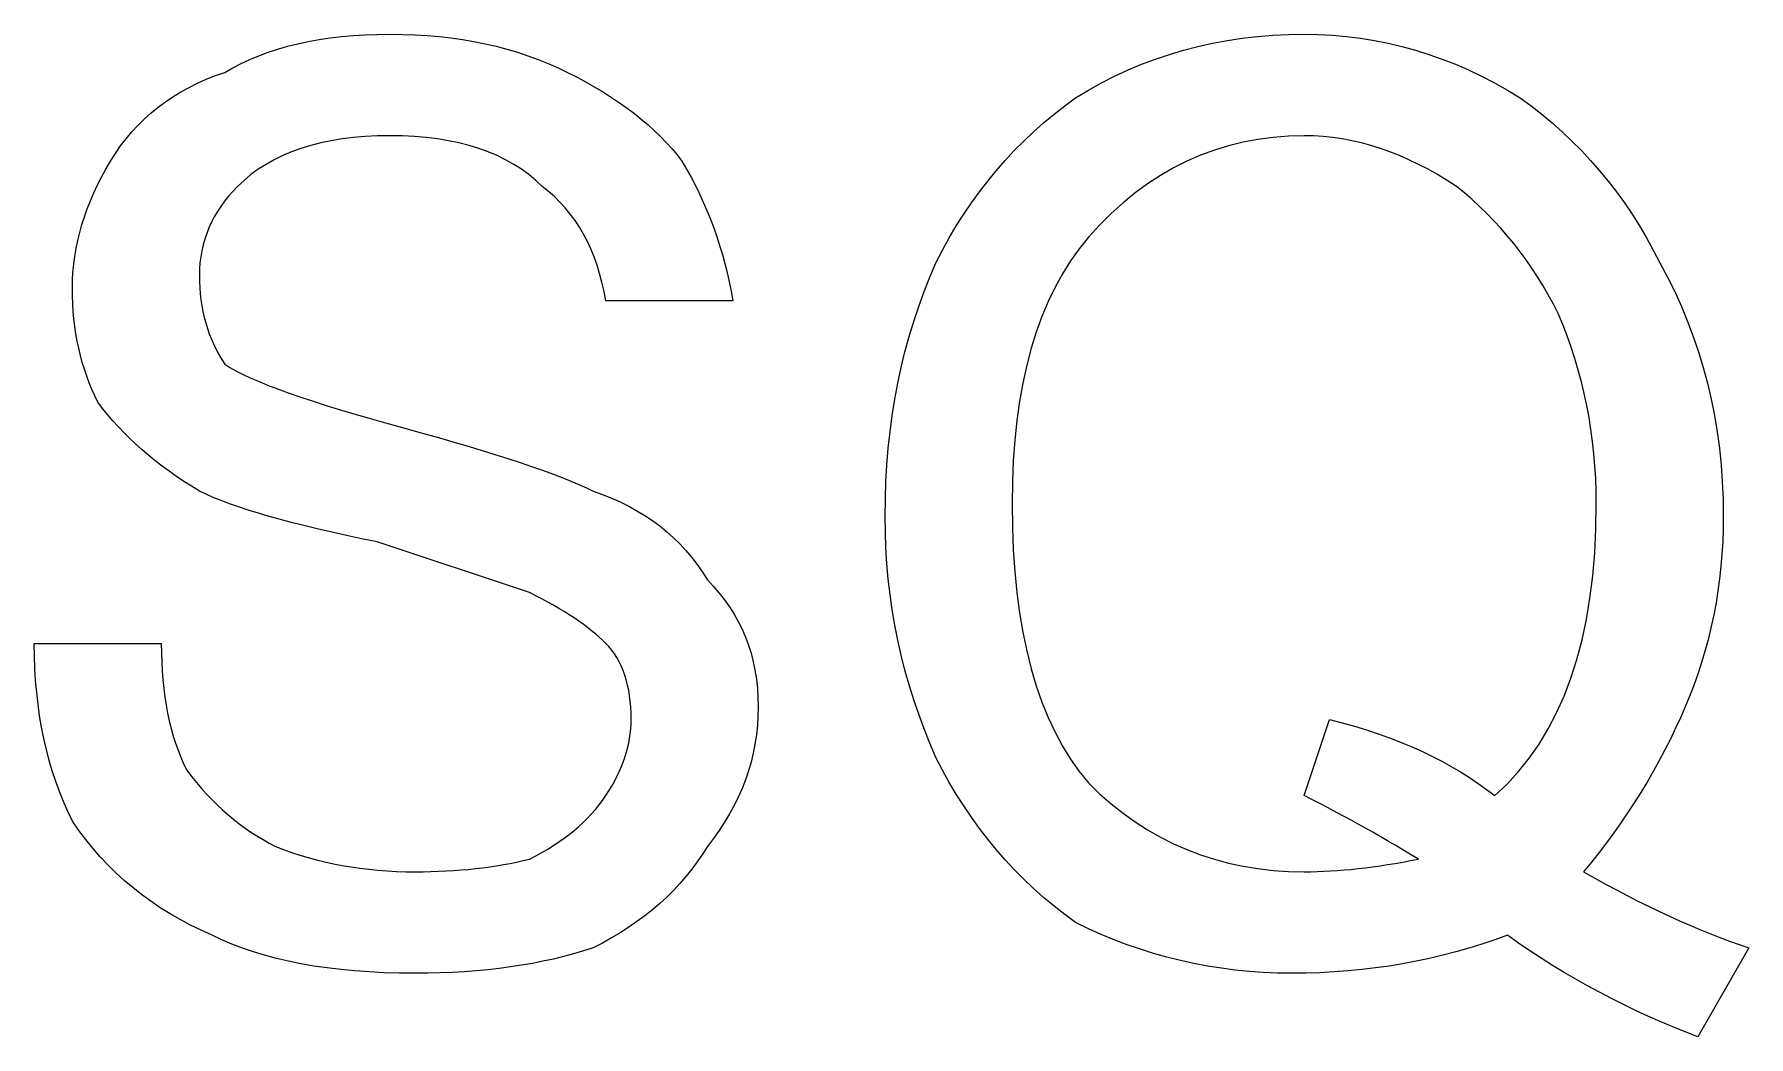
# Model space of a CAD drawing. Extents: x -194 to 239, y -574 to -265.
# Drawn here: x -100.391 to -99.206, y -310.134 to -309.44 of the extents above; entities that cross this region are included whole.
import ezdxf

# ---------------------------------------------------------------- set-up
doc = ezdxf.new("R2010")
doc.units = 0
doc.header["$LTSCALE"] = 0.5
doc.layers.add('VISIBLE', color=7, linetype='CONTINUOUS', lineweight=0)

msp = doc.modelspace()

# ---------------------------------------------------------------- linework, layer by layer
at = {"layer": 'VISIBLE', "color": 7, "lineweight": 5}
for p, q in [((-100.22304, -309.4501), (-100.21621, -309.44814)), ((-100.21621, -309.44814), (-100.20918, -309.44639)), ((-100.20918, -309.44639), (-100.20193, -309.44485)), ((-100.20193, -309.44485), (-100.19449, -309.44351)), ((-100.19449, -309.44351), (-100.18684, -309.44238)), ((-100.18684, -309.44238), (-100.17898, -309.44145)), ((-100.17898, -309.44145), (-100.17091, -309.44073)), ((-100.17091, -309.44073), (-100.16264, -309.44021)), ((-100.16264, -309.44021), (-100.15417, -309.4399)), ((-100.15417, -309.4399), (-100.14549, -309.4398)), ((-100.14549, -309.4398), (-100.13677, -309.4399)), ((-100.13677, -309.4399), (-100.12819, -309.44021)), ((-100.12819, -309.44021), (-100.11975, -309.44073)), ((-100.11975, -309.44073), (-100.11144, -309.44145)), ((-100.11144, -309.44145), (-100.10328, -309.44238)), ((-100.10328, -309.44238), (-100.09525, -309.44351)), ((-100.09525, -309.44351), (-100.08736, -309.44485)), ((-100.08736, -309.44485), (-100.0796, -309.44639)), ((-100.0796, -309.44639), (-100.07198, -309.44814)), ((-100.07198, -309.44814), (-100.0645, -309.4501)), ((-99.58649, -309.44821), (-99.5764, -309.44598)), ((-99.5764, -309.44598), (-99.56617, -309.44409)), ((-99.56617, -309.44409), (-99.55581, -309.44255)), ((-99.55581, -309.44255), (-99.54531, -309.44135)), ((-99.54531, -309.44135), (-99.53467, -309.44049)), ((-99.53467, -309.44049), (-99.52389, -309.43997)), ((-99.52389, -309.43997), (-99.51298, -309.4398)), ((-99.51298, -309.4398), (-99.50313, -309.43997)), ((-99.50313, -309.43997), (-99.49335, -309.44049)), ((-99.49335, -309.44049), (-99.48364, -309.44135)), ((-99.48364, -309.44135), (-99.474, -309.44255)), ((-99.474, -309.44255), (-99.46443, -309.44409)), ((-99.46443, -309.44409), (-99.45492, -309.44598)), ((-99.45492, -309.44598), (-99.44548, -309.44821)), ((-100.25409, -309.46296), (-100.24829, -309.45998)), ((-100.24829, -309.45998), (-100.24229, -309.4572)), ((-100.24229, -309.4572), (-100.23608, -309.45463)), ((-100.23608, -309.45463), (-100.22966, -309.45226)), ((-100.22966, -309.45226), (-100.22304, -309.4501)), ((-100.0645, -309.4501), (-100.05716, -309.45226)), ((-100.05716, -309.45226), (-100.04995, -309.45463)), ((-100.04995, -309.45463), (-100.04288, -309.4572)), ((-100.04288, -309.4572), (-100.03595, -309.45998)), ((-100.03595, -309.45998), (-100.02916, -309.46296)), ((-99.62547, -309.46056), (-99.61593, -309.45696)), ((-99.61593, -309.45696), (-99.60625, -309.4537)), ((-99.60625, -309.4537), (-99.59644, -309.45078)), ((-99.59644, -309.45078), (-99.58649, -309.44821)), ((-99.44548, -309.44821), (-99.43612, -309.45078)), ((-99.43612, -309.45078), (-99.42682, -309.4537)), ((-99.42682, -309.4537), (-99.41759, -309.45696)), ((-99.41759, -309.45696), (-99.40842, -309.46056)), ((-100.27853, -309.47367), (-100.27245, -309.47096)), ((-100.27245, -309.47096), (-100.26617, -309.46846)), ((-100.26617, -309.46846), (-100.25969, -309.46616)), ((-100.25969, -309.46616), (-100.25409, -309.46296)), ((-100.02916, -309.46296), (-100.0225, -309.46616)), ((-100.0225, -309.46616), (-100.01601, -309.46948)), ((-100.01601, -309.46948), (-100.00973, -309.47288)), ((-99.65326, -309.47343), (-99.64414, -309.4688)), ((-99.64414, -309.4688), (-99.63487, -309.46451)), ((-99.63487, -309.46451), (-99.62547, -309.46056)), ((-99.40842, -309.46056), (-99.39933, -309.46451)), ((-99.39933, -309.46451), (-99.3903, -309.4688)), ((-99.3903, -309.4688), (-99.38135, -309.47343)), ((-100.30076, -309.48657), (-100.29551, -309.48304)), ((-100.29551, -309.48304), (-100.29006, -309.47971)), ((-100.29006, -309.47971), (-100.28439, -309.47659)), ((-100.28439, -309.47659), (-100.27853, -309.47367)), ((-100.00973, -309.47288), (-100.00366, -309.47635)), ((-100.00366, -309.47635), (-99.99779, -309.47988)), ((-99.99779, -309.47988), (-99.99213, -309.48349)), ((-99.99213, -309.48349), (-99.98667, -309.48716)), ((-99.67869, -309.48932), (-99.67111, -309.48373)), ((-99.67111, -309.48373), (-99.66225, -309.47841)), ((-99.66225, -309.47841), (-99.65326, -309.47343)), ((-99.38135, -309.47343), (-99.37246, -309.47841)), ((-99.37246, -309.47841), (-99.36364, -309.48373)), ((-99.36364, -309.48373), (-99.35606, -309.48932)), ((-100.31528, -309.49841), (-100.31065, -309.49426)), ((-100.31065, -309.49426), (-100.30581, -309.49031)), ((-100.30581, -309.49031), (-100.30076, -309.48657)), ((-99.98667, -309.48716), (-99.98142, -309.4909)), ((-99.98142, -309.4909), (-99.97638, -309.49471)), ((-99.97638, -309.49471), (-99.97154, -309.49858)), ((-99.69324, -309.50112), (-99.68607, -309.49512)), ((-99.68607, -309.49512), (-99.67869, -309.48932)), ((-99.35606, -309.48932), (-99.34868, -309.49512)), ((-99.34868, -309.49512), (-99.34151, -309.50112)), ((-100.32794, -309.5121), (-100.32393, -309.50733)), ((-100.32393, -309.50733), (-100.31971, -309.50277)), ((-100.31971, -309.50277), (-100.31528, -309.49841)), ((-99.97154, -309.49858), (-99.96691, -309.50253)), ((-99.96691, -309.50253), (-99.96248, -309.50655)), ((-99.96248, -309.50655), (-99.95826, -309.51063)), ((-99.70697, -309.51375), (-99.70021, -309.50733)), ((-99.70021, -309.50733), (-99.69324, -309.50112)), ((-99.34151, -309.50112), (-99.33454, -309.50733)), ((-99.33454, -309.50733), (-99.32778, -309.51375)), ((-100.33535, -309.52226), (-100.33175, -309.51708)), ((-100.33175, -309.51708), (-100.32794, -309.5121)), ((-100.20698, -309.51886), (-100.21343, -309.5212)), ((-100.20025, -309.51681), (-100.20698, -309.51886)), ((-100.19325, -309.51502), (-100.20025, -309.51681)), ((-100.18598, -309.51351), (-100.19325, -309.51502)), ((-100.17843, -309.51228), (-100.18598, -309.51351)), ((-100.1706, -309.51132), (-100.17843, -309.51228)), ((-100.16251, -309.51063), (-100.1706, -309.51132)), ((-100.15413, -309.51022), (-100.16251, -309.51063)), ((-100.14549, -309.51008), (-100.15413, -309.51022)), ((-100.13684, -309.51022), (-100.14549, -309.51008)), ((-100.12847, -309.51063), (-100.13684, -309.51022)), ((-100.12037, -309.51132), (-100.12847, -309.51063)), ((-100.11254, -309.51228), (-100.12037, -309.51132)), ((-100.10499, -309.51351), (-100.11254, -309.51228)), ((-100.09772, -309.51502), (-100.10499, -309.51351)), ((-100.09072, -309.51681), (-100.09772, -309.51502)), ((-100.08399, -309.51886), (-100.09072, -309.51681)), ((-100.07754, -309.5212), (-100.08399, -309.51886)), ((-99.95826, -309.51063), (-99.95425, -309.51478)), ((-99.95425, -309.51478), (-99.95044, -309.519)), ((-99.95044, -309.519), (-99.94683, -309.52329)), ((-99.71352, -309.52037), (-99.70697, -309.51375)), ((-99.56531, -309.51694), (-99.57516, -309.51996)), ((-99.55526, -309.51447), (-99.56531, -309.51694)), ((-99.545, -309.51255), (-99.55526, -309.51447)), ((-99.53453, -309.51118), (-99.545, -309.51255)), ((-99.52386, -309.51035), (-99.53453, -309.51118)), ((-99.51298, -309.51008), (-99.52386, -309.51035)), ((-99.50639, -309.51022), (-99.51298, -309.51008)), ((-99.49981, -309.51063), (-99.50639, -309.51022)), ((-99.49322, -309.51132), (-99.49981, -309.51063)), ((-99.48663, -309.51228), (-99.49322, -309.51132)), ((-99.48004, -309.51351), (-99.48663, -309.51228)), ((-99.47345, -309.51502), (-99.48004, -309.51351)), ((-99.46686, -309.51681), (-99.47345, -309.51502)), ((-99.46027, -309.51886), (-99.46686, -309.51681)), ((-99.45369, -309.5212), (-99.46027, -309.51886)), ((-99.32778, -309.51375), (-99.32123, -309.52037)), ((-100.34194, -309.53314), (-100.33875, -309.52765)), ((-100.33875, -309.52765), (-100.33535, -309.52226)), ((-100.23114, -309.52985), (-100.23649, -309.53328)), ((-100.22551, -309.52669), (-100.23114, -309.52985)), ((-100.21961, -309.52381), (-100.22551, -309.52669)), ((-100.21343, -309.5212), (-100.21961, -309.52381)), ((-100.07136, -309.52381), (-100.07754, -309.5212)), ((-100.06546, -309.52669), (-100.07136, -309.52381)), ((-100.05983, -309.52985), (-100.06546, -309.52669)), ((-100.05448, -309.53328), (-100.05983, -309.52985)), ((-99.94683, -309.52329), (-99.94344, -309.52765)), ((-99.94344, -309.52765), (-99.94021, -309.53317)), ((-99.72601, -309.53424), (-99.71987, -309.5272)), ((-99.71987, -309.5272), (-99.71352, -309.52037)), ((-99.59424, -309.52765), (-99.60347, -309.53232)), ((-99.5848, -309.52353), (-99.59424, -309.52765)), ((-99.57516, -309.51996), (-99.5848, -309.52353)), ((-99.4471, -309.52381), (-99.45369, -309.5212)), ((-99.44051, -309.52669), (-99.4471, -309.52381)), ((-99.43392, -309.52985), (-99.44051, -309.52669)), ((-99.42733, -309.53328), (-99.43392, -309.52985)), ((-99.32123, -309.52037), (-99.31488, -309.5272)), ((-99.31488, -309.5272), (-99.30874, -309.53424)), ((-100.34771, -309.54412), (-100.34493, -309.53863)), ((-100.34493, -309.53863), (-100.34194, -309.53314)), ((-100.24637, -309.54096), (-100.2509, -309.54522)), ((-100.24157, -309.53698), (-100.24637, -309.54096)), ((-100.23649, -309.53328), (-100.24157, -309.53698)), ((-100.0494, -309.53698), (-100.05448, -309.53328)), ((-100.0446, -309.54096), (-100.0494, -309.53698)), ((-100.04007, -309.54522), (-100.0446, -309.54096)), ((-99.94021, -309.53317), (-99.93712, -309.53877)), ((-99.93712, -309.53877), (-99.93417, -309.54443)), ((-99.73768, -309.54893), (-99.73195, -309.54148)), ((-99.73195, -309.54148), (-99.72601, -309.53424)), ((-99.6125, -309.53753), (-99.62132, -309.5433)), ((-99.60347, -309.53232), (-99.6125, -309.53753)), ((-99.42074, -309.53698), (-99.42733, -309.53328)), ((-99.41415, -309.54096), (-99.42074, -309.53698)), ((-99.40757, -309.54522), (-99.41415, -309.54096)), ((-99.30874, -309.53424), (-99.3028, -309.54148)), ((-99.3028, -309.54148), (-99.29707, -309.54893)), ((-100.35265, -309.5551), (-100.35028, -309.54961)), ((-100.35028, -309.54961), (-100.34771, -309.54412)), ((-100.25708, -309.55194), (-100.25986, -309.55541)), ((-100.25409, -309.54855), (-100.25708, -309.55194)), ((-100.2509, -309.54522), (-100.25409, -309.54855)), ((-100.03578, -309.54862), (-100.04007, -309.54522)), ((-100.0317, -309.55222), (-100.03578, -309.54862)), ((-100.02782, -309.55603), (-100.0317, -309.55222)), ((-99.93417, -309.54443), (-99.93136, -309.55016)), ((-99.93136, -309.55016), (-99.92868, -309.55596)), ((-99.74321, -309.55658), (-99.73768, -309.54893)), ((-99.62993, -309.54961), (-99.63834, -309.55647)), ((-99.62132, -309.5433), (-99.62993, -309.54961)), ((-99.40214, -309.54968), (-99.40757, -309.54522)), ((-99.39686, -309.55428), (-99.40214, -309.54968)), ((-99.39171, -309.55901), (-99.39686, -309.55428)), ((-99.29707, -309.54893), (-99.29154, -309.55658)), ((-100.35852, -309.57157), (-100.35677, -309.56608)), ((-100.35677, -309.56608), (-100.35481, -309.56059)), ((-100.35481, -309.56059), (-100.35265, -309.5551)), ((-100.26696, -309.56622), (-100.26892, -309.56996)), ((-100.2648, -309.56255), (-100.26696, -309.56622)), ((-100.26243, -309.55895), (-100.2648, -309.56255)), ((-100.25986, -309.55541), (-100.26243, -309.55895)), ((-100.02415, -309.56004), (-100.02782, -309.55603)), ((-100.02068, -309.56426), (-100.02415, -309.56004)), ((-100.01742, -309.56869), (-100.02068, -309.56426)), ((-99.92868, -309.55596), (-99.92614, -309.56183)), ((-99.92614, -309.56183), (-99.92374, -309.56776)), ((-99.75364, -309.5725), (-99.74852, -309.56444)), ((-99.74852, -309.56444), (-99.74321, -309.55658)), ((-99.64654, -309.56389), (-99.65453, -309.57185)), ((-99.63834, -309.55647), (-99.64654, -309.56389)), ((-99.3867, -309.56389), (-99.39171, -309.55901)), ((-99.38183, -309.5689), (-99.3867, -309.56389)), ((-99.29154, -309.55658), (-99.28623, -309.56444)), ((-99.28623, -309.56444), (-99.28111, -309.5725)), ((-100.3614, -309.58255), (-100.36006, -309.57706)), ((-100.36006, -309.57706), (-100.35852, -309.57157)), ((-100.27221, -309.57765), (-100.27355, -309.58159)), ((-100.27067, -309.57377), (-100.27221, -309.57765)), ((-100.26892, -309.56996), (-100.27067, -309.57377)), ((-100.01437, -309.57332), (-100.01742, -309.56869)), ((-100.01152, -309.57816), (-100.01437, -309.57332)), ((-100.00888, -309.58321), (-100.01152, -309.57816)), ((-99.92374, -309.56776), (-99.92147, -309.57377)), ((-99.92147, -309.57377), (-99.91935, -309.57984)), ((-99.75854, -309.58077), (-99.75364, -309.5725)), ((-99.65453, -309.57185), (-99.66232, -309.58036)), ((-99.37709, -309.57404), (-99.38183, -309.5689)), ((-99.37249, -309.57933), (-99.37709, -309.57404)), ((-99.28111, -309.5725), (-99.27621, -309.58077)), ((-100.36346, -309.59354), (-100.36253, -309.58804)), ((-100.36253, -309.58804), (-100.3614, -309.58255)), ((-100.27561, -309.58969), (-100.27633, -309.59384)), ((-100.27468, -309.58561), (-100.27561, -309.58969)), ((-100.27355, -309.58159), (-100.27468, -309.58561)), ((-100.00644, -309.58846), (-100.00888, -309.58321)), ((-100.00421, -309.59391), (-100.00644, -309.58846)), ((-99.91935, -309.57984), (-99.91736, -309.58599)), ((-99.91736, -309.58599), (-99.9155, -309.5922)), ((-99.76774, -309.59793), (-99.76325, -309.58925)), ((-99.76325, -309.58925), (-99.75854, -309.58077)), ((-99.66871, -309.58828), (-99.67468, -309.59669)), ((-99.66232, -309.58036), (-99.66871, -309.58828)), ((-99.36803, -309.58475), (-99.37249, -309.57933)), ((-99.36371, -309.59031), (-99.36803, -309.58475)), ((-99.35952, -309.59601), (-99.36371, -309.59031)), ((-99.27621, -309.58077), (-99.2715, -309.58925)), ((-99.2715, -309.58925), (-99.26701, -309.59793)), ((-100.36469, -309.60452), (-100.36418, -309.59903)), ((-100.36418, -309.59903), (-100.36346, -309.59354)), ((-100.27715, -309.60235), (-100.27726, -309.60671)), ((-100.27685, -309.59806), (-100.27715, -309.60235)), ((-100.27633, -309.59384), (-100.27685, -309.59806)), ((-100.00218, -309.59957), (-100.00421, -309.59391)), ((-100.00037, -309.60544), (-100.00218, -309.59957)), ((-99.9155, -309.5922), (-99.91379, -309.59848)), ((-99.91379, -309.59848), (-99.91221, -309.60482)), ((-99.772, -309.60788), (-99.76774, -309.59793)), ((-99.67468, -309.59669), (-99.68024, -309.60558)), ((-99.35547, -309.60184), (-99.35952, -309.59601)), ((-99.35156, -309.60781), (-99.35547, -309.60184)), ((-99.26701, -309.59793), (-99.26169, -309.60788)), ((-100.3651, -309.6155), (-100.365, -309.61001)), ((-100.365, -309.61001), (-100.36469, -309.60452)), ((-100.27726, -309.60671), (-100.27719, -309.61107)), ((-100.27719, -309.61107), (-100.27698, -309.61536)), ((-99.99875, -309.61152), (-100.00037, -309.60544)), ((-99.99735, -309.6178), (-99.99875, -309.61152)), ((-99.91221, -309.60482), (-99.91077, -309.61124)), ((-99.91077, -309.61124), (-99.90946, -309.61773)), ((-99.77598, -309.61797), (-99.772, -309.60788)), ((-99.68024, -309.60558), (-99.68538, -309.61495)), ((-99.34779, -309.61392), (-99.35156, -309.60781)), ((-99.34415, -309.62016), (-99.34779, -309.61392)), ((-99.26169, -309.60788), (-99.25671, -309.61797)), ((-100.36504, -309.62095), (-100.3651, -309.6155)), ((-100.36483, -309.62634), (-100.36504, -309.62095)), ((-100.27698, -309.61536), (-100.27664, -309.61958)), ((-100.27664, -309.61958), (-100.27616, -309.62373)), ((-100.27616, -309.62373), (-100.27554, -309.62782)), ((-99.99614, -309.62428), (-99.99735, -309.6178)), ((-99.9083, -309.62428), (-99.99614, -309.62428)), ((-99.90946, -309.61773), (-99.9083, -309.62428)), ((-99.77968, -309.62819), (-99.77598, -309.61797)), ((-99.69012, -309.6248), (-99.69444, -309.63513)), ((-99.68538, -309.61495), (-99.69012, -309.6248)), ((-99.34065, -309.62655), (-99.34415, -309.62016)), ((-99.25671, -309.61797), (-99.25208, -309.62819)), ((-100.36449, -309.63166), (-100.36483, -309.62634)), ((-100.36401, -309.63691), (-100.36449, -309.63166)), ((-100.36339, -309.64209), (-100.36401, -309.63691)), ((-100.27554, -309.62782), (-100.27479, -309.63183)), ((-100.27479, -309.63183), (-100.27389, -309.63578)), ((-100.27389, -309.63578), (-100.27286, -309.63966)), ((-99.78311, -309.63856), (-99.77968, -309.62819)), ((-99.69444, -309.63513), (-99.69835, -309.64593)), ((-99.33729, -309.63307), (-99.34065, -309.62655)), ((-99.3341, -309.64079), (-99.33729, -309.63307)), ((-99.25208, -309.62819), (-99.24779, -309.63856)), ((-100.36263, -309.6472), (-100.36339, -309.64209)), ((-100.36174, -309.65225), (-100.36263, -309.6472)), ((-100.27286, -309.63966), (-100.2717, -309.64346)), ((-100.2717, -309.64346), (-100.27039, -309.6472)), ((-100.27039, -309.6472), (-100.26895, -309.65088)), ((-99.78915, -309.6597), (-99.78627, -309.64906)), ((-99.78627, -309.64906), (-99.78311, -309.63856)), ((-99.69835, -309.64593), (-99.70186, -309.65722)), ((-99.33111, -309.64858), (-99.3341, -309.64079)), ((-99.32833, -309.65644), (-99.33111, -309.64858)), ((-99.24779, -309.63856), (-99.24385, -309.64906)), ((-99.24385, -309.64906), (-99.24024, -309.6597)), ((-100.36071, -309.65722), (-100.36174, -309.65225)), ((-100.35955, -309.66213), (-100.36071, -309.65722)), ((-100.26895, -309.65088), (-100.26737, -309.65448)), ((-100.26737, -309.65448), (-100.26566, -309.65801)), ((-100.26566, -309.65801), (-100.26381, -309.66148)), ((-100.26381, -309.66148), (-100.26182, -309.66488)), ((-99.79176, -309.67047), (-99.78915, -309.6597)), ((-99.70186, -309.65722), (-99.70494, -309.66899)), ((-99.32576, -309.66436), (-99.32833, -309.65644)), ((-99.24024, -309.6597), (-99.23698, -309.67047)), ((-100.35824, -309.66697), (-100.35955, -309.66213)), ((-100.3568, -309.67174), (-100.35824, -309.66697)), ((-100.35522, -309.67644), (-100.3568, -309.67174)), ((-100.26182, -309.66488), (-100.25969, -309.66821)), ((-100.25969, -309.66821), (-100.25612, -309.67044)), ((-100.25612, -309.67044), (-100.252, -309.67274)), ((-100.252, -309.67274), (-100.24733, -309.6751)), ((-99.7941, -309.68138), (-99.79176, -309.67047)), ((-99.70494, -309.66899), (-99.70762, -309.68125)), ((-99.32339, -309.67236), (-99.32576, -309.66436)), ((-99.32123, -309.68042), (-99.32339, -309.67236)), ((-99.23698, -309.67047), (-99.23407, -309.68138)), ((-100.35351, -309.68107), (-100.35522, -309.67644)), ((-100.35165, -309.68564), (-100.35351, -309.68107)), ((-100.24733, -309.6751), (-100.24212, -309.67754)), ((-100.24212, -309.67754), (-100.23635, -309.68004)), ((-100.23635, -309.68004), (-100.23004, -309.68262)), ((-100.23004, -309.68262), (-100.22318, -309.68526)), ((-100.22318, -309.68526), (-100.21576, -309.68797)), ((-99.79615, -309.69243), (-99.7941, -309.68138)), ((-99.70762, -309.68125), (-99.70988, -309.69398)), ((-99.31927, -309.68855), (-99.32123, -309.68042)), ((-99.23407, -309.68138), (-99.23149, -309.69243)), ((-100.34966, -309.69013), (-100.35165, -309.68564)), ((-100.34754, -309.69456), (-100.34966, -309.69013)), ((-100.34417, -309.69892), (-100.34754, -309.69456)), ((-100.21576, -309.68797), (-100.2078, -309.69075)), ((-100.2078, -309.69075), (-100.19929, -309.6936)), ((-100.19929, -309.6936), (-100.19023, -309.69652)), ((-100.19023, -309.69652), (-100.18062, -309.6995)), ((-99.79794, -309.70362), (-99.79615, -309.69243)), ((-99.70988, -309.69398), (-99.71174, -309.70719)), ((-99.31752, -309.69676), (-99.31927, -309.68855)), ((-99.31598, -309.70503), (-99.31752, -309.69676)), ((-99.23149, -309.69243), (-99.22926, -309.70362)), ((-100.34067, -309.70321), (-100.34417, -309.69892)), ((-100.33703, -309.70743), (-100.34067, -309.70321)), ((-100.33326, -309.71158), (-100.33703, -309.70743)), ((-100.18062, -309.6995), (-100.17047, -309.70256)), ((-100.17047, -309.70256), (-100.15976, -309.70568)), ((-100.15976, -309.70568), (-100.14851, -309.70887)), ((-100.14851, -309.70887), (-100.1367, -309.71213)), ((-99.79945, -309.71494), (-99.79794, -309.70362)), ((-99.71174, -309.70719), (-99.71318, -309.72088)), ((-99.31464, -309.71336), (-99.31598, -309.70503)), ((-99.22926, -309.70362), (-99.22737, -309.71494)), ((-100.32935, -309.71566), (-100.33326, -309.71158)), ((-100.3253, -309.71968), (-100.32935, -309.71566)), ((-100.32111, -309.72363), (-100.3253, -309.71968)), ((-100.1367, -309.71213), (-100.12486, -309.71539)), ((-100.12486, -309.71539), (-100.1135, -309.71858)), ((-100.1135, -309.71858), (-100.10263, -309.7217)), ((-99.80068, -309.7264), (-99.79945, -309.71494)), ((-99.71318, -309.72088), (-99.71421, -309.73505)), ((-99.31351, -309.72177), (-99.31464, -309.71336)), ((-99.22737, -309.71494), (-99.22583, -309.7264)), ((-100.31679, -309.7275), (-100.32111, -309.72363)), ((-100.31233, -309.73131), (-100.31679, -309.7275)), ((-100.30773, -309.73505), (-100.31233, -309.73131)), ((-100.10263, -309.7217), (-100.09223, -309.72476)), ((-100.09223, -309.72476), (-100.08231, -309.72774)), ((-100.08231, -309.72774), (-100.07287, -309.73066)), ((-100.07287, -309.73066), (-100.06392, -309.73351)), ((-99.80164, -309.738), (-99.80068, -309.7264)), ((-99.31258, -309.73025), (-99.31351, -309.72177)), ((-99.31186, -309.73879), (-99.31258, -309.73025)), ((-99.22583, -309.7264), (-99.22463, -309.738)), ((-100.30299, -309.73872), (-100.30773, -309.73505)), ((-100.29812, -309.74233), (-100.30299, -309.73872)), ((-100.29311, -309.74586), (-100.29812, -309.74233)), ((-100.06392, -309.73351), (-100.05544, -309.73629)), ((-100.05544, -309.73629), (-100.04745, -309.739)), ((-100.04745, -309.739), (-100.03993, -309.74164)), ((-100.03993, -309.74164), (-100.0329, -309.74421)), ((-100.0329, -309.74421), (-100.02634, -309.74672)), ((-99.80233, -309.74974), (-99.80164, -309.738)), ((-99.71421, -309.73505), (-99.71483, -309.7497)), ((-99.31134, -309.74741), (-99.31186, -309.73879)), ((-99.22463, -309.738), (-99.22377, -309.74974)), ((-100.28796, -309.74933), (-100.29311, -309.74586)), ((-100.28268, -309.75272), (-100.28796, -309.74933)), ((-100.27726, -309.75605), (-100.28268, -309.75272)), ((-100.27266, -309.75825), (-100.27726, -309.75605)), ((-100.02634, -309.74672), (-100.02027, -309.74916)), ((-100.02027, -309.74916), (-100.01468, -309.75152)), ((-100.01468, -309.75152), (-100.00956, -309.75382)), ((-100.00956, -309.75382), (-100.00493, -309.75605)), ((-100.00493, -309.75605), (-99.99844, -309.75835)), ((-99.80274, -309.76161), (-99.80233, -309.74974)), ((-99.71483, -309.7497), (-99.71503, -309.76484)), ((-99.31104, -309.75609), (-99.31134, -309.74741)), ((-99.31093, -309.76484), (-99.31104, -309.75609)), ((-99.22377, -309.74974), (-99.22326, -309.76161)), ((-100.26765, -309.76045), (-100.27266, -309.75825)), ((-100.26223, -309.76264), (-100.26765, -309.76045)), ((-100.25639, -309.76484), (-100.26223, -309.76264)), ((-100.25015, -309.76703), (-100.25639, -309.76484)), ((-100.24349, -309.76923), (-100.25015, -309.76703)), ((-99.99844, -309.75835), (-99.99216, -309.76086)), ((-99.99216, -309.76086), (-99.98609, -309.76357)), ((-99.98609, -309.76357), (-99.98022, -309.76649)), ((-99.98022, -309.76649), (-99.97456, -309.76961)), ((-99.80288, -309.77362), (-99.80274, -309.76161)), ((-99.71503, -309.76484), (-99.71483, -309.78103)), ((-99.31121, -309.7821), (-99.31093, -309.76484)), ((-99.22326, -309.76161), (-99.22309, -309.77362)), ((-100.23642, -309.77143), (-100.24349, -309.76923)), ((-100.22894, -309.77362), (-100.23642, -309.77143)), ((-100.22105, -309.77582), (-100.22894, -309.77362)), ((-100.21274, -309.77802), (-100.22105, -309.77582)), ((-100.20403, -309.78021), (-100.21274, -309.77802)), ((-100.1949, -309.78241), (-100.20403, -309.78021)), ((-99.97456, -309.76961), (-99.9691, -309.77294)), ((-99.9691, -309.77294), (-99.96385, -309.77647)), ((-99.96385, -309.77647), (-99.95881, -309.78021)), ((-99.95881, -309.78021), (-99.95397, -309.78416)), ((-99.80274, -309.78457), (-99.80288, -309.77362)), ((-99.22309, -309.77362), (-99.22319, -309.78237)), ((-100.18536, -309.7846), (-100.1949, -309.78241)), ((-100.17541, -309.7868), (-100.18536, -309.7846)), ((-100.16505, -309.789), (-100.17541, -309.7868)), ((-100.15427, -309.79119), (-100.16505, -309.789)), ((-100.04885, -309.82633), (-100.15427, -309.79119)), ((-99.95397, -309.78416), (-99.94934, -309.78831)), ((-99.94934, -309.78831), (-99.94491, -309.79267)), ((-99.80233, -309.79545), (-99.80274, -309.78457)), ((-99.71483, -309.78103), (-99.71421, -309.79668)), ((-99.31203, -309.79874), (-99.31121, -309.7821)), ((-99.2235, -309.79106), (-99.22401, -309.79967)), ((-99.22319, -309.78237), (-99.2235, -309.79106)), ((-99.94491, -309.79267), (-99.94069, -309.79723)), ((-99.94069, -309.79723), (-99.93668, -309.802)), ((-99.93668, -309.802), (-99.93287, -309.80698)), ((-99.80164, -309.80626), (-99.80233, -309.79545)), ((-99.71421, -309.79668), (-99.71318, -309.81178)), ((-99.3134, -309.81477), (-99.31203, -309.79874)), ((-99.22401, -309.79967), (-99.22473, -309.80821)), ((-99.93287, -309.80698), (-99.92926, -309.81216)), ((-99.92926, -309.81216), (-99.92587, -309.81755)), ((-99.80068, -309.817), (-99.80164, -309.80626)), ((-99.71318, -309.81178), (-99.71174, -309.82633)), ((-99.31533, -309.83017), (-99.3134, -309.81477)), ((-99.22473, -309.80821), (-99.22566, -309.81669)), ((-100.04453, -309.82853), (-100.04885, -309.82633)), ((-99.92587, -309.81755), (-99.92161, -309.82201)), ((-99.92161, -309.82201), (-99.91763, -309.82661)), ((-99.91763, -309.82661), (-99.91392, -309.83134)), ((-99.79945, -309.82767), (-99.80068, -309.817)), ((-99.79794, -309.83827), (-99.79945, -309.82767)), ((-99.71174, -309.82633), (-99.70988, -309.84033)), ((-99.22679, -309.8251), (-99.22813, -309.83343)), ((-99.22566, -309.81669), (-99.22679, -309.8251)), ((-100.04034, -309.83072), (-100.04453, -309.82853)), ((-100.03629, -309.83292), (-100.04034, -309.83072)), ((-100.03238, -309.83512), (-100.03629, -309.83292)), ((-100.02861, -309.83731), (-100.03238, -309.83512)), ((-100.02497, -309.83951), (-100.02861, -309.83731)), ((-100.02147, -309.8417), (-100.02497, -309.83951)), ((-99.91392, -309.83134), (-99.91049, -309.83621)), ((-99.91049, -309.83621), (-99.90734, -309.84122)), ((-99.79615, -309.84881), (-99.79794, -309.83827)), ((-99.3178, -309.84496), (-99.31533, -309.83017)), ((-99.22813, -309.83343), (-99.22967, -309.8417)), ((-100.01811, -309.8439), (-100.02147, -309.8417)), ((-100.01488, -309.8461), (-100.01811, -309.8439)), ((-100.01179, -309.84829), (-100.01488, -309.8461)), ((-100.00884, -309.85049), (-100.01179, -309.84829)), ((-100.00603, -309.85269), (-100.00884, -309.85049)), ((-99.90734, -309.84122), (-99.90445, -309.84637)), ((-99.90445, -309.84637), (-99.90185, -309.85166)), ((-99.7941, -309.85927), (-99.79615, -309.84881)), ((-99.70988, -309.84033), (-99.70762, -309.85378)), ((-99.32082, -309.85914), (-99.3178, -309.84496)), ((-99.23142, -309.84991), (-99.23338, -309.85804)), ((-99.22967, -309.8417), (-99.23142, -309.84991)), ((-100.39136, -309.87019), (-100.39146, -309.86147)), ((-100.39146, -309.86147), (-100.30361, -309.86147)), ((-100.30361, -309.86147), (-100.30354, -309.86799)), ((-100.00335, -309.85488), (-100.00603, -309.85269)), ((-100.00081, -309.85708), (-100.00335, -309.85488)), ((-99.99841, -309.85927), (-100.00081, -309.85708)), ((-99.99614, -309.86147), (-99.99841, -309.85927)), ((-99.99402, -309.86374), (-99.99614, -309.86147)), ((-99.90185, -309.85166), (-99.89951, -309.85708)), ((-99.89951, -309.85708), (-99.89745, -309.86264)), ((-99.89745, -309.86264), (-99.89567, -309.86833)), ((-99.79176, -309.86967), (-99.7941, -309.85927)), ((-99.70762, -309.85378), (-99.70494, -309.86669)), ((-99.32438, -309.87269), (-99.32082, -309.85914)), ((-99.23338, -309.85804), (-99.23554, -309.8661)), ((-100.39105, -309.87877), (-100.39136, -309.87019)), ((-100.30354, -309.86799), (-100.30334, -309.87437)), ((-100.30334, -309.87437), (-100.30299, -309.88062)), ((-99.99203, -309.86614), (-99.99402, -309.86374)), ((-99.99017, -309.86868), (-99.99203, -309.86614)), ((-99.98846, -309.87135), (-99.99017, -309.86868)), ((-99.98688, -309.87417), (-99.98846, -309.87135)), ((-99.98544, -309.87712), (-99.98688, -309.87417)), ((-99.89567, -309.86833), (-99.89416, -309.87417)), ((-99.89416, -309.87417), (-99.89292, -309.88014)), ((-99.78915, -309.88), (-99.79176, -309.86967)), ((-99.70494, -309.86669), (-99.70186, -309.87904)), ((-99.3285, -309.88563), (-99.32438, -309.87269)), ((-99.23791, -309.8741), (-99.24048, -309.88203)), ((-99.23554, -309.8661), (-99.23791, -309.8741)), ((-100.39053, -309.88721), (-100.39105, -309.87877)), ((-100.30299, -309.88062), (-100.30251, -309.88673)), ((-100.30251, -309.88673), (-100.3019, -309.8927)), ((-99.98413, -309.88021), (-99.98544, -309.87712)), ((-99.98297, -309.88343), (-99.98413, -309.88021)), ((-99.98194, -309.8868), (-99.98297, -309.88343)), ((-99.98105, -309.8903), (-99.98194, -309.8868)), ((-99.89292, -309.88014), (-99.89196, -309.88625)), ((-99.89196, -309.88625), (-99.89128, -309.89249)), ((-99.78627, -309.89026), (-99.78915, -309.88)), ((-99.70186, -309.87904), (-99.69835, -309.89084)), ((-99.33317, -309.89795), (-99.3285, -309.88563)), ((-99.24048, -309.88203), (-99.24326, -309.88988)), ((-100.38981, -309.89551), (-100.39053, -309.88721)), ((-100.38889, -309.90368), (-100.38981, -309.89551)), ((-100.3019, -309.8927), (-100.30114, -309.89853)), ((-100.30114, -309.89853), (-100.30025, -309.90423)), ((-99.98029, -309.89393), (-99.98105, -309.8903)), ((-99.97967, -309.89771), (-99.98029, -309.89393)), ((-99.97919, -309.90162), (-99.97967, -309.89771)), ((-99.89128, -309.89249), (-99.89086, -309.89887)), ((-99.78311, -309.90045), (-99.78627, -309.89026)), ((-99.69835, -309.89084), (-99.69444, -309.9021)), ((-99.33839, -309.90965), (-99.33317, -309.89795)), ((-99.24625, -309.89767), (-99.24944, -309.90539)), ((-99.24326, -309.88988), (-99.24625, -309.89767)), ((-100.38775, -309.91171), (-100.38889, -309.90368)), ((-100.30025, -309.90423), (-100.29922, -309.90979)), ((-100.29922, -309.90979), (-100.29805, -309.91521)), ((-99.97885, -309.90567), (-99.97919, -309.90162)), ((-99.97864, -309.90986), (-99.97885, -309.90567)), ((-99.97858, -309.91418), (-99.97864, -309.90986)), ((-99.89086, -309.89887), (-99.89073, -309.90539)), ((-99.89073, -309.90539), (-99.89086, -309.91195)), ((-99.77968, -309.91058), (-99.78311, -309.90045)), ((-99.77598, -309.92063), (-99.77968, -309.91058)), ((-99.69444, -309.9021), (-99.69012, -309.91281)), ((-99.34415, -309.92073), (-99.33839, -309.90965)), ((-99.24944, -309.90539), (-99.2528, -309.91305)), ((-100.38641, -309.9196), (-100.38775, -309.91171)), ((-100.38487, -309.92736), (-100.38641, -309.9196)), ((-100.29805, -309.91521), (-100.29675, -309.92049)), ((-100.29675, -309.92049), (-100.29531, -309.92564)), ((-99.97919, -309.92406), (-99.97885, -309.92077)), ((-99.97885, -309.92077), (-99.97864, -309.91747)), ((-99.97864, -309.91747), (-99.97858, -309.91418)), ((-99.89128, -309.91843), (-99.89196, -309.92485)), ((-99.89086, -309.91195), (-99.89128, -309.91843)), ((-99.772, -309.93062), (-99.77598, -309.92063)), ((-99.69012, -309.91281), (-99.68538, -309.92296)), ((-99.51298, -309.96689), (-99.49541, -309.91418)), ((-99.49541, -309.91418), (-99.48673, -309.91644)), ((-99.48673, -309.91644), (-99.47826, -309.91885)), ((-99.47826, -309.91885), (-99.46999, -309.92139)), ((-99.46999, -309.92139), (-99.46192, -309.92406)), ((-99.35046, -309.9312), (-99.34415, -309.92073)), ((-99.2563, -309.92063), (-99.25994, -309.92815)), ((-99.2528, -309.91305), (-99.2563, -309.92063)), ((-100.38312, -309.93497), (-100.38487, -309.92736)), ((-100.29531, -309.92564), (-100.29373, -309.93065)), ((-100.29373, -309.93065), (-100.29201, -309.93552)), ((-99.98194, -309.93724), (-99.98105, -309.93394)), ((-99.98105, -309.93394), (-99.98029, -309.93065)), ((-99.98029, -309.93065), (-99.97967, -309.92736)), ((-99.97967, -309.92736), (-99.97919, -309.92406)), ((-99.89292, -309.9312), (-99.89416, -309.93748)), ((-99.89196, -309.92485), (-99.89292, -309.9312)), ((-99.76774, -309.94053), (-99.772, -309.93062)), ((-99.68538, -309.92296), (-99.68024, -309.93257)), ((-99.68024, -309.93257), (-99.67468, -309.94163)), ((-99.46192, -309.92406), (-99.45406, -309.92688)), ((-99.45406, -309.92688), (-99.44641, -309.92983)), ((-99.44641, -309.92983), (-99.43896, -309.93292)), ((-99.43896, -309.93292), (-99.43172, -309.93614)), ((-99.35733, -309.94105), (-99.35046, -309.9312)), ((-99.25994, -309.92815), (-99.26371, -309.93559)), ((-100.38116, -309.94246), (-100.38312, -309.93497)), ((-100.379, -309.9498), (-100.38116, -309.94246)), ((-100.29201, -309.93552), (-100.29016, -309.94026)), ((-100.29016, -309.94026), (-100.28817, -309.94486)), ((-100.28817, -309.94486), (-100.28604, -309.94932)), ((-99.98544, -309.94712), (-99.98413, -309.94383)), ((-99.98413, -309.94383), (-99.98297, -309.94053)), ((-99.98297, -309.94053), (-99.98194, -309.93724)), ((-99.89567, -309.94369), (-99.89745, -309.94983)), ((-99.89416, -309.93748), (-99.89567, -309.94369)), ((-99.76325, -309.94922), (-99.76774, -309.94053)), ((-99.67468, -309.94163), (-99.66871, -309.95014)), ((-99.43172, -309.93614), (-99.42469, -309.9395)), ((-99.42469, -309.9395), (-99.41786, -309.943)), ((-99.41786, -309.943), (-99.41124, -309.94664)), ((-99.36474, -309.95028), (-99.35733, -309.94105)), ((-99.26763, -309.94297), (-99.27168, -309.95028)), ((-99.26371, -309.93559), (-99.26763, -309.94297)), ((-100.37663, -309.957), (-100.379, -309.9498)), ((-100.37406, -309.96407), (-100.37663, -309.957)), ((-100.28604, -309.94932), (-100.28271, -309.95364)), ((-100.28271, -309.95364), (-100.27932, -309.95783)), ((-100.27932, -309.95783), (-100.27585, -309.96188)), ((-99.99203, -309.9603), (-99.99017, -309.957)), ((-99.99017, -309.957), (-99.98846, -309.95371)), ((-99.98846, -309.95371), (-99.98688, -309.95042)), ((-99.98688, -309.95042), (-99.98544, -309.94712)), ((-99.89951, -309.95591), (-99.90185, -309.96191)), ((-99.89745, -309.94983), (-99.89951, -309.95591)), ((-99.75854, -309.95769), (-99.76325, -309.94922)), ((-99.75364, -309.96596), (-99.75854, -309.95769)), ((-99.66871, -309.95014), (-99.66232, -309.9581)), ((-99.66232, -309.9581), (-99.65453, -309.96555)), ((-99.41124, -309.94664), (-99.40482, -309.95042)), ((-99.40482, -309.95042), (-99.39861, -309.95433)), ((-99.39861, -309.95433), (-99.3926, -309.95838)), ((-99.3727, -309.95889), (-99.36474, -309.95028)), ((-99.27586, -309.95752), (-99.28019, -309.96469)), ((-99.27168, -309.95028), (-99.27586, -309.95752)), ((-100.37128, -309.97101), (-100.37406, -309.96407)), ((-100.27585, -309.96188), (-100.27232, -309.96579)), ((-100.27232, -309.96579), (-100.26871, -309.96956)), ((-100.26871, -309.96956), (-100.26504, -309.9732)), ((-99.99841, -309.97015), (-99.99614, -309.96689)), ((-99.99614, -309.96689), (-99.99402, -309.96359)), ((-99.99402, -309.96359), (-99.99203, -309.9603)), ((-99.90445, -309.96785), (-99.90734, -309.97372)), ((-99.90185, -309.96191), (-99.90445, -309.96785)), ((-99.74852, -309.97403), (-99.75364, -309.96596)), ((-99.65453, -309.96555), (-99.64654, -309.97252)), ((-99.50856, -309.96912), (-99.51298, -309.96689)), ((-99.50406, -309.97142), (-99.50856, -309.96912)), ((-99.3926, -309.95838), (-99.3868, -309.96256)), ((-99.3868, -309.96256), (-99.38121, -309.96689)), ((-99.38121, -309.96689), (-99.3727, -309.95889)), ((-99.28019, -309.96469), (-99.28465, -309.97179)), ((-100.3683, -309.9778), (-100.37128, -309.97101)), ((-100.3651, -309.98446), (-100.3683, -309.9778)), ((-100.26504, -309.9732), (-100.2613, -309.9767)), ((-100.2613, -309.9767), (-100.25749, -309.98006)), ((-100.25749, -309.98006), (-100.25361, -309.98329)), ((-100.00884, -309.9825), (-100.00603, -309.97952)), ((-100.00603, -309.97952), (-100.00335, -309.97646)), ((-100.00335, -309.97646), (-100.00081, -309.97334)), ((-100.00081, -309.97334), (-99.99841, -309.97015)), ((-99.91049, -309.97952), (-99.91392, -309.98525)), ((-99.90734, -309.97372), (-99.91049, -309.97952)), ((-99.74321, -309.98188), (-99.74852, -309.97403)), ((-99.64654, -309.97252), (-99.63834, -309.979)), ((-99.63834, -309.979), (-99.62993, -309.98501)), ((-99.4995, -309.97379), (-99.50406, -309.97142)), ((-99.49486, -309.97622), (-99.4995, -309.97379)), ((-99.49016, -309.97873), (-99.49486, -309.97622)), ((-99.48539, -309.9813), (-99.49016, -309.97873)), ((-99.48055, -309.98394), (-99.48539, -309.9813)), ((-99.28925, -309.97883), (-99.29398, -309.9858)), ((-99.28465, -309.97179), (-99.28925, -309.97883)), ((-100.36061, -309.99094), (-100.3651, -309.98446)), ((-100.35591, -309.99722), (-100.36061, -309.99094)), ((-100.25361, -309.98329), (-100.24967, -309.98638)), ((-100.24967, -309.98638), (-100.24565, -309.98933)), ((-100.24565, -309.98933), (-100.24157, -309.99214)), ((-100.24157, -309.99214), (-100.23742, -309.99482)), ((-100.02147, -309.99376), (-100.01811, -309.99105)), ((-100.01811, -309.99105), (-100.01488, -309.98827)), ((-100.01488, -309.98827), (-100.01179, -309.98542)), ((-100.01179, -309.98542), (-100.00884, -309.9825)), ((-99.91763, -309.99091), (-99.92161, -309.9965)), ((-99.91392, -309.98525), (-99.91763, -309.99091)), ((-99.73768, -309.98954), (-99.74321, -309.98188)), ((-99.73195, -309.99698), (-99.73768, -309.98954)), ((-99.62993, -309.98501), (-99.62132, -309.99053)), ((-99.62132, -309.99053), (-99.6125, -309.99558)), ((-99.47565, -309.98665), (-99.48055, -309.98394)), ((-99.47067, -309.98943), (-99.47565, -309.98665)), ((-99.46563, -309.99228), (-99.47067, -309.98943)), ((-99.46051, -309.9952), (-99.46563, -309.99228)), ((-99.29885, -309.99269), (-99.30386, -309.99952)), ((-99.29398, -309.9858), (-99.29885, -309.99269)), ((-100.351, -310.0033), (-100.35591, -309.99722)), ((-100.34589, -310.00916), (-100.351, -310.0033)), ((-100.23742, -309.99482), (-100.2332, -309.99736)), ((-100.2332, -309.99736), (-100.22891, -309.99976)), ((-100.22891, -309.99976), (-100.22455, -310.00203)), ((-100.22455, -310.00203), (-100.21902, -310.00415)), ((-100.21902, -310.00415), (-100.21343, -310.00614)), ((-100.04034, -310.00628), (-100.03629, -310.00391)), ((-100.03629, -310.00391), (-100.03238, -310.00148)), ((-100.03238, -310.00148), (-100.02861, -309.99897)), ((-100.02861, -309.99897), (-100.02497, -309.9964)), ((-100.02497, -309.9964), (-100.02147, -309.99376)), ((-99.92587, -310.00203), (-99.92926, -310.00745)), ((-99.92161, -309.9965), (-99.92587, -310.00203)), ((-99.72601, -310.00422), (-99.73195, -309.99698)), ((-99.71987, -310.01126), (-99.72601, -310.00422)), ((-99.6125, -309.99558), (-99.60347, -310.00014)), ((-99.60347, -310.00014), (-99.59424, -310.00422)), ((-99.59424, -310.00422), (-99.5848, -310.00783)), ((-99.45533, -309.99818), (-99.46051, -309.9952)), ((-99.45008, -310.00124), (-99.45533, -309.99818)), ((-99.44476, -310.00436), (-99.45008, -310.00124)), ((-99.43938, -310.00755), (-99.44476, -310.00436)), ((-99.30386, -309.99952), (-99.30901, -310.00628)), ((-100.34057, -310.01483), (-100.34589, -310.00916)), ((-100.33504, -310.02028), (-100.34057, -310.01483)), ((-100.21343, -310.00614), (-100.20777, -310.008)), ((-100.20777, -310.008), (-100.20204, -310.00971)), ((-100.20204, -310.00971), (-100.19624, -310.01129)), ((-100.19624, -310.01129), (-100.19037, -310.01273)), ((-100.19037, -310.01273), (-100.18443, -310.01404)), ((-100.18443, -310.01404), (-100.17843, -310.0152)), ((-100.17843, -310.0152), (-100.17235, -310.01623)), ((-100.17235, -310.01623), (-100.16621, -310.01713)), ((-100.16621, -310.01713), (-100.16, -310.01788)), ((-100.09116, -310.01791), (-100.08619, -310.0174)), ((-100.08619, -310.0174), (-100.08128, -310.01682)), ((-100.08128, -310.01682), (-100.07644, -310.01616)), ((-100.07644, -310.01616), (-100.07167, -310.01544)), ((-100.07167, -310.01544), (-100.06697, -310.01465)), ((-100.06697, -310.01465), (-100.06234, -310.0138)), ((-100.06234, -310.0138), (-100.05778, -310.01287)), ((-100.05778, -310.01287), (-100.05328, -310.01188)), ((-100.05328, -310.01188), (-100.04885, -310.01081)), ((-100.04885, -310.01081), (-100.04453, -310.00858)), ((-100.04453, -310.00858), (-100.04034, -310.00628)), ((-99.93287, -310.01273), (-99.93668, -310.01788)), ((-99.92926, -310.00745), (-99.93287, -310.01273)), ((-99.71352, -310.01809), (-99.71987, -310.01126)), ((-99.5848, -310.00783), (-99.57516, -310.01095)), ((-99.57516, -310.01095), (-99.56531, -310.01359)), ((-99.56531, -310.01359), (-99.55526, -310.01575)), ((-99.55526, -310.01575), (-99.545, -310.01743)), ((-99.545, -310.01743), (-99.53453, -310.01864)), ((-99.48055, -310.01791), (-99.47565, -310.0174)), ((-99.47565, -310.0174), (-99.47067, -310.01682)), ((-99.47067, -310.01682), (-99.46563, -310.01616)), ((-99.46563, -310.01616), (-99.46051, -310.01544)), ((-99.46051, -310.01544), (-99.45533, -310.01465)), ((-99.45533, -310.01465), (-99.45008, -310.0138)), ((-99.45008, -310.0138), (-99.44476, -310.01287)), ((-99.44476, -310.01287), (-99.43938, -310.01188)), ((-99.43392, -310.01081), (-99.43938, -310.00755)), ((-99.43938, -310.01188), (-99.43392, -310.01081)), ((-99.3143, -310.01297), (-99.31972, -310.0196)), ((-99.30901, -310.00628), (-99.3143, -310.01297)), ((-100.32931, -310.02553), (-100.33504, -310.02028)), ((-100.32338, -310.03058), (-100.32931, -310.02553)), ((-100.16, -310.01788), (-100.15372, -310.0185)), ((-100.15372, -310.0185), (-100.14737, -310.01898)), ((-100.14737, -310.01898), (-100.14096, -310.01932)), ((-100.14096, -310.01932), (-100.13447, -310.01953)), ((-100.13447, -310.01953), (-100.12792, -310.0196)), ((-100.12792, -310.0196), (-100.12246, -310.01956)), ((-100.12246, -310.01956), (-100.11707, -310.01946)), ((-100.11707, -310.01946), (-100.11175, -310.01929)), ((-100.11175, -310.01929), (-100.1065, -310.01905)), ((-100.1065, -310.01905), (-100.10132, -310.01874)), ((-100.10132, -310.01874), (-100.09621, -310.01836)), ((-100.09621, -310.01836), (-100.09116, -310.01791)), ((-99.94491, -310.02776), (-99.94934, -310.0325)), ((-99.94069, -310.02289), (-99.94491, -310.02776)), ((-99.93668, -310.01788), (-99.94069, -310.02289)), ((-99.70697, -310.02471), (-99.71352, -310.01809)), ((-99.70021, -310.03113), (-99.70697, -310.02471)), ((-99.53453, -310.01864), (-99.52386, -310.01936)), ((-99.52386, -310.01936), (-99.51298, -310.0196)), ((-99.51298, -310.0196), (-99.50856, -310.01956)), ((-99.50856, -310.01956), (-99.50406, -310.01946)), ((-99.50406, -310.01946), (-99.4995, -310.01929)), ((-99.4995, -310.01929), (-99.49486, -310.01905)), ((-99.49486, -310.01905), (-99.49016, -310.01874)), ((-99.49016, -310.01874), (-99.48539, -310.01836)), ((-99.48539, -310.01836), (-99.48055, -310.01791)), ((-99.31972, -310.0196), (-99.31207, -310.02392)), ((-99.31207, -310.02392), (-99.30448, -310.02811)), ((-99.30448, -310.02811), (-99.29697, -310.03216)), ((-100.31723, -310.03542), (-100.32338, -310.03058)), ((-100.31089, -310.04005), (-100.31723, -310.03542)), ((-100.30433, -310.04447), (-100.31089, -310.04005)), ((-99.95397, -310.0371), (-99.95881, -310.04156)), ((-99.94934, -310.0325), (-99.95397, -310.0371)), ((-99.69324, -310.03734), (-99.70021, -310.03113)), ((-99.68607, -310.04334), (-99.69324, -310.03734)), ((-99.29697, -310.03216), (-99.28952, -310.03607)), ((-99.28952, -310.03607), (-99.28214, -310.03984)), ((-99.28214, -310.03984), (-99.27483, -310.04348)), ((-100.29757, -310.0487), (-100.30433, -310.04447)), ((-100.29061, -310.05271), (-100.29757, -310.0487)), ((-100.28343, -310.05652), (-100.29061, -310.05271)), ((-99.9691, -310.05007), (-99.97456, -310.05412)), ((-99.96385, -310.04588), (-99.9691, -310.05007)), ((-99.95881, -310.04156), (-99.96385, -310.04588)), ((-99.67869, -310.04914), (-99.68607, -310.04334)), ((-99.67111, -310.05474), (-99.67869, -310.04914)), ((-99.27483, -310.04348), (-99.26759, -310.04698)), ((-99.26759, -310.04698), (-99.26042, -310.05034)), ((-99.26042, -310.05034), (-99.25332, -310.05357)), ((-100.27606, -310.06012), (-100.28343, -310.05652)), ((-100.26847, -310.06352), (-100.27606, -310.06012)), ((-100.26175, -310.06671), (-100.26847, -310.06352)), ((-99.98609, -310.0618), (-99.99216, -310.06544)), ((-99.98022, -310.05803), (-99.98609, -310.0618)), ((-99.97456, -310.05412), (-99.98022, -310.05803)), ((-99.66229, -310.05899), (-99.67111, -310.05474)), ((-99.6534, -310.06297), (-99.66229, -310.05899)), ((-99.64445, -310.06668), (-99.6534, -310.06297)), ((-99.37243, -310.06352), (-99.38125, -310.06671)), ((-99.36471, -310.06894), (-99.37243, -310.06352)), ((-99.25332, -310.05357), (-99.24628, -310.05666)), ((-99.24628, -310.05666), (-99.23932, -310.05961)), ((-99.23932, -310.05961), (-99.23242, -310.06242)), ((-99.23242, -310.06242), (-99.22559, -310.0651)), ((-100.25475, -310.0697), (-100.26175, -310.06671)), ((-100.24747, -310.07248), (-100.25475, -310.0697)), ((-100.23992, -310.07505), (-100.24747, -310.07248)), ((-100.2321, -310.07742), (-100.23992, -310.07505)), ((-100.01838, -310.07642), (-100.02531, -310.07828)), ((-100.01159, -310.07443), (-100.01838, -310.07642)), ((-100.00493, -310.0723), (-100.01159, -310.07443)), ((-99.99844, -310.06894), (-100.00493, -310.0723)), ((-99.99216, -310.06544), (-99.99844, -310.06894)), ((-99.63542, -310.07011), (-99.64445, -310.06668)), ((-99.62633, -310.07327), (-99.63542, -310.07011)), ((-99.61716, -310.07615), (-99.62633, -310.07327)), ((-99.60793, -310.07876), (-99.61716, -310.07615)), ((-99.40811, -310.07505), (-99.41721, -310.07742)), ((-99.39909, -310.07248), (-99.40811, -310.07505)), ((-99.39013, -310.0697), (-99.39909, -310.07248)), ((-99.38125, -310.06671), (-99.39013, -310.0697)), ((-99.35692, -310.07423), (-99.36471, -310.06894)), ((-99.34906, -310.07937), (-99.35692, -310.07423)), ((-99.20552, -310.0723), (-99.24065, -310.1338)), ((-99.22559, -310.0651), (-99.21883, -310.06764)), ((-99.21883, -310.06764), (-99.21214, -310.07004)), ((-99.21214, -310.07004), (-99.20552, -310.0723)), ((-100.224, -310.07958), (-100.2321, -310.07742)), ((-100.21563, -310.08154), (-100.224, -310.07958)), ((-100.20698, -310.08329), (-100.21563, -310.08154)), ((-100.19806, -310.08483), (-100.20698, -310.08329)), ((-100.18886, -310.08617), (-100.19806, -310.08483)), ((-100.17939, -310.0873), (-100.18886, -310.08617)), ((-100.16964, -310.08823), (-100.17939, -310.0873)), ((-100.15962, -310.08895), (-100.16964, -310.08823)), ((-100.08571, -310.08816), (-100.09388, -310.08878)), ((-100.07768, -310.0874), (-100.08571, -310.08816)), ((-100.06979, -310.08651), (-100.07768, -310.0874)), ((-100.06203, -310.08548), (-100.06979, -310.08651)), ((-100.05441, -310.08432), (-100.06203, -310.08548)), ((-100.04693, -310.08301), (-100.05441, -310.08432)), ((-100.03959, -310.08157), (-100.04693, -310.08301)), ((-100.03238, -310.07999), (-100.03959, -310.08157)), ((-100.02531, -310.07828), (-100.03238, -310.07999)), ((-99.59863, -310.08109), (-99.60793, -310.07876)), ((-99.58927, -310.08315), (-99.59863, -310.08109)), ((-99.57983, -310.08493), (-99.58927, -310.08315)), ((-99.57032, -310.08644), (-99.57983, -310.08493)), ((-99.56075, -310.08768), (-99.57032, -310.08644)), ((-99.55111, -310.08864), (-99.56075, -310.08768)), ((-99.48278, -310.08823), (-99.49243, -310.08895)), ((-99.47321, -310.0873), (-99.48278, -310.08823)), ((-99.46371, -310.08617), (-99.47321, -310.0873)), ((-99.45427, -310.08483), (-99.46371, -310.08617)), ((-99.4449, -310.08329), (-99.45427, -310.08483)), ((-99.4356, -310.08154), (-99.4449, -310.08329)), ((-99.42637, -310.07958), (-99.4356, -310.08154)), ((-99.41721, -310.07742), (-99.42637, -310.07958)), ((-99.34113, -310.08438), (-99.34906, -310.07937)), ((-99.33314, -310.08926), (-99.34113, -310.08438)), ((-100.14933, -310.08946), (-100.15962, -310.08895)), ((-100.13876, -310.08977), (-100.14933, -310.08946)), ((-100.12792, -310.08987), (-100.13876, -310.08977)), ((-100.1192, -310.08981), (-100.12792, -310.08987)), ((-100.11062, -310.0896), (-100.1192, -310.08981)), ((-100.10218, -310.08926), (-100.11062, -310.0896)), ((-100.09388, -310.08878), (-100.10218, -310.08926)), ((-99.5414, -310.08933), (-99.55111, -310.08864)), ((-99.53162, -310.08974), (-99.5414, -310.08933)), ((-99.52177, -310.08987), (-99.53162, -310.08974)), ((-99.51192, -310.08977), (-99.52177, -310.08987)), ((-99.50214, -310.08946), (-99.51192, -310.08977)), ((-99.49243, -310.08895), (-99.50214, -310.08946)), ((-99.32507, -310.09399), (-99.33314, -310.08926)), ((-99.31694, -310.09859), (-99.32507, -310.09399)), ((-99.30874, -310.10305), (-99.31694, -310.09859)), ((-99.30047, -310.10738), (-99.30874, -310.10305)), ((-99.29213, -310.11156), (-99.30047, -310.10738)), ((-99.28372, -310.11561), (-99.29213, -310.11156)), ((-99.27524, -310.11952), (-99.28372, -310.11561)), ((-99.2667, -310.1233), (-99.27524, -310.11952)), ((-99.25809, -310.12694), (-99.2667, -310.1233)), ((-99.24941, -310.13044), (-99.25809, -310.12694)), ((-99.24065, -310.1338), (-99.24941, -310.13044))]:
    msp.add_line(p, q, dxfattribs=at)

doc.saveas('drawing.dxf')
